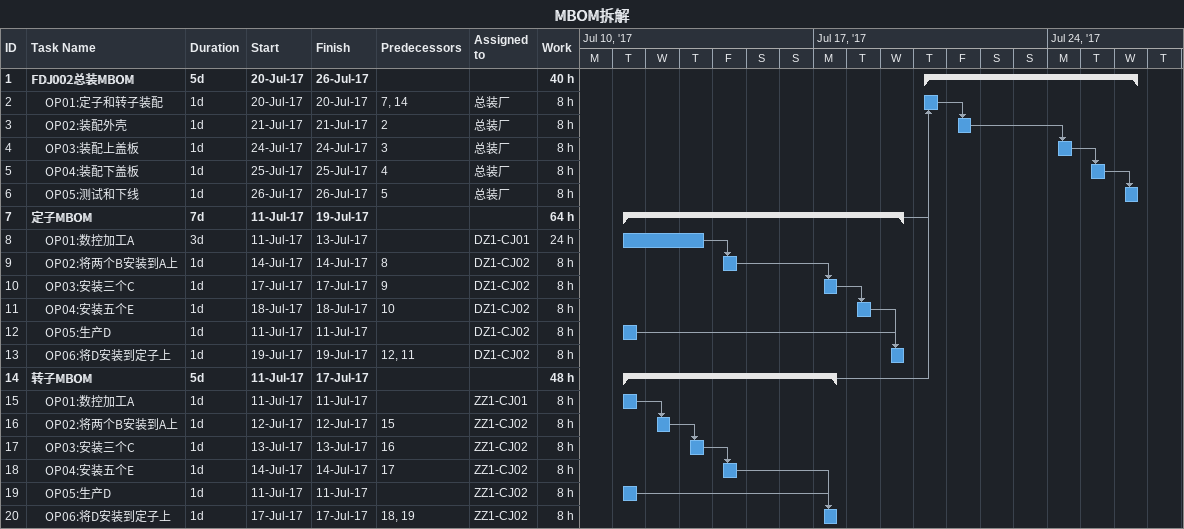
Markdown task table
MBOM拆解

| ID | Level | Task | Duration | Start | Finish | Predecessors | Resources | Work (h) |
|---|---|---|---|---|---|---|---|---|
| 1 | 1 | **FDJ002总装MBOM** | 5d | 2017-07-20 | 2017-07-26 |  |  | 40 |
| 2 | 2 | OP01:定子和转子装配 | 1d | 2017-07-20 | 2017-07-20 | 7, 14 | 总装厂 | 8 |
| 3 | 2 | OP02:装配外壳 | 1d | 2017-07-21 | 2017-07-21 | 2 | 总装厂 | 8 |
| 4 | 2 | OP03:装配上盖板 | 1d | 2017-07-24 | 2017-07-24 | 3 | 总装厂 | 8 |
| 5 | 2 | OP04:装配下盖板 | 1d | 2017-07-25 | 2017-07-25 | 4 | 总装厂 | 8 |
| 6 | 2 | OP05:测试和下线 | 1d | 2017-07-26 | 2017-07-26 | 5 | 总装厂 | 8 |
| 7 | 1 | **定子MBOM** | 7d | 2017-07-11 | 2017-07-19 |  |  | 64 |
| 8 | 2 | OP01:数控加工A | 3d | 2017-07-11 | 2017-07-13 |  | DZ1-CJ01 | 24 |
| 9 | 2 | OP02:将两个B安装到A上 | 1d | 2017-07-14 | 2017-07-14 | 8 | DZ1-CJ02 | 8 |
| 10 | 2 | OP03:安装三个C | 1d | 2017-07-17 | 2017-07-17 | 9 | DZ1-CJ02 | 8 |
| 11 | 2 | OP04:安装五个E | 1d | 2017-07-18 | 2017-07-18 | 10 | DZ1-CJ02 | 8 |
| 12 | 2 | OP05:生产D | 1d | 2017-07-11 | 2017-07-11 |  | DZ1-CJ02 | 8 |
| 13 | 2 | OP06:将D安装到定子上 | 1d | 2017-07-19 | 2017-07-19 | 12, 11 | DZ1-CJ02 | 8 |
| 14 | 1 | **转子MBOM** | 5d | 2017-07-11 | 2017-07-17 |  |  | 48 |
| 15 | 2 | OP01:数控加工A | 1d | 2017-07-11 | 2017-07-11 |  | ZZ1-CJ01 | 8 |
| 16 | 2 | OP02:将两个B安装到A上 | 1d | 2017-07-12 | 2017-07-12 | 15 | ZZ1-CJ02 | 8 |
| 17 | 2 | OP03:安装三个C | 1d | 2017-07-13 | 2017-07-13 | 16 | ZZ1-CJ02 | 8 |
| 18 | 2 | OP04:安装五个E | 1d | 2017-07-14 | 2017-07-14 | 17 | ZZ1-CJ02 | 8 |
| 19 | 2 | OP05:生产D | 1d | 2017-07-11 | 2017-07-11 |  | ZZ1-CJ02 | 8 |
| 20 | 2 | OP06:将D安装到定子上 | 1d | 2017-07-17 | 2017-07-17 | 18, 19 | ZZ1-CJ02 | 8 |
